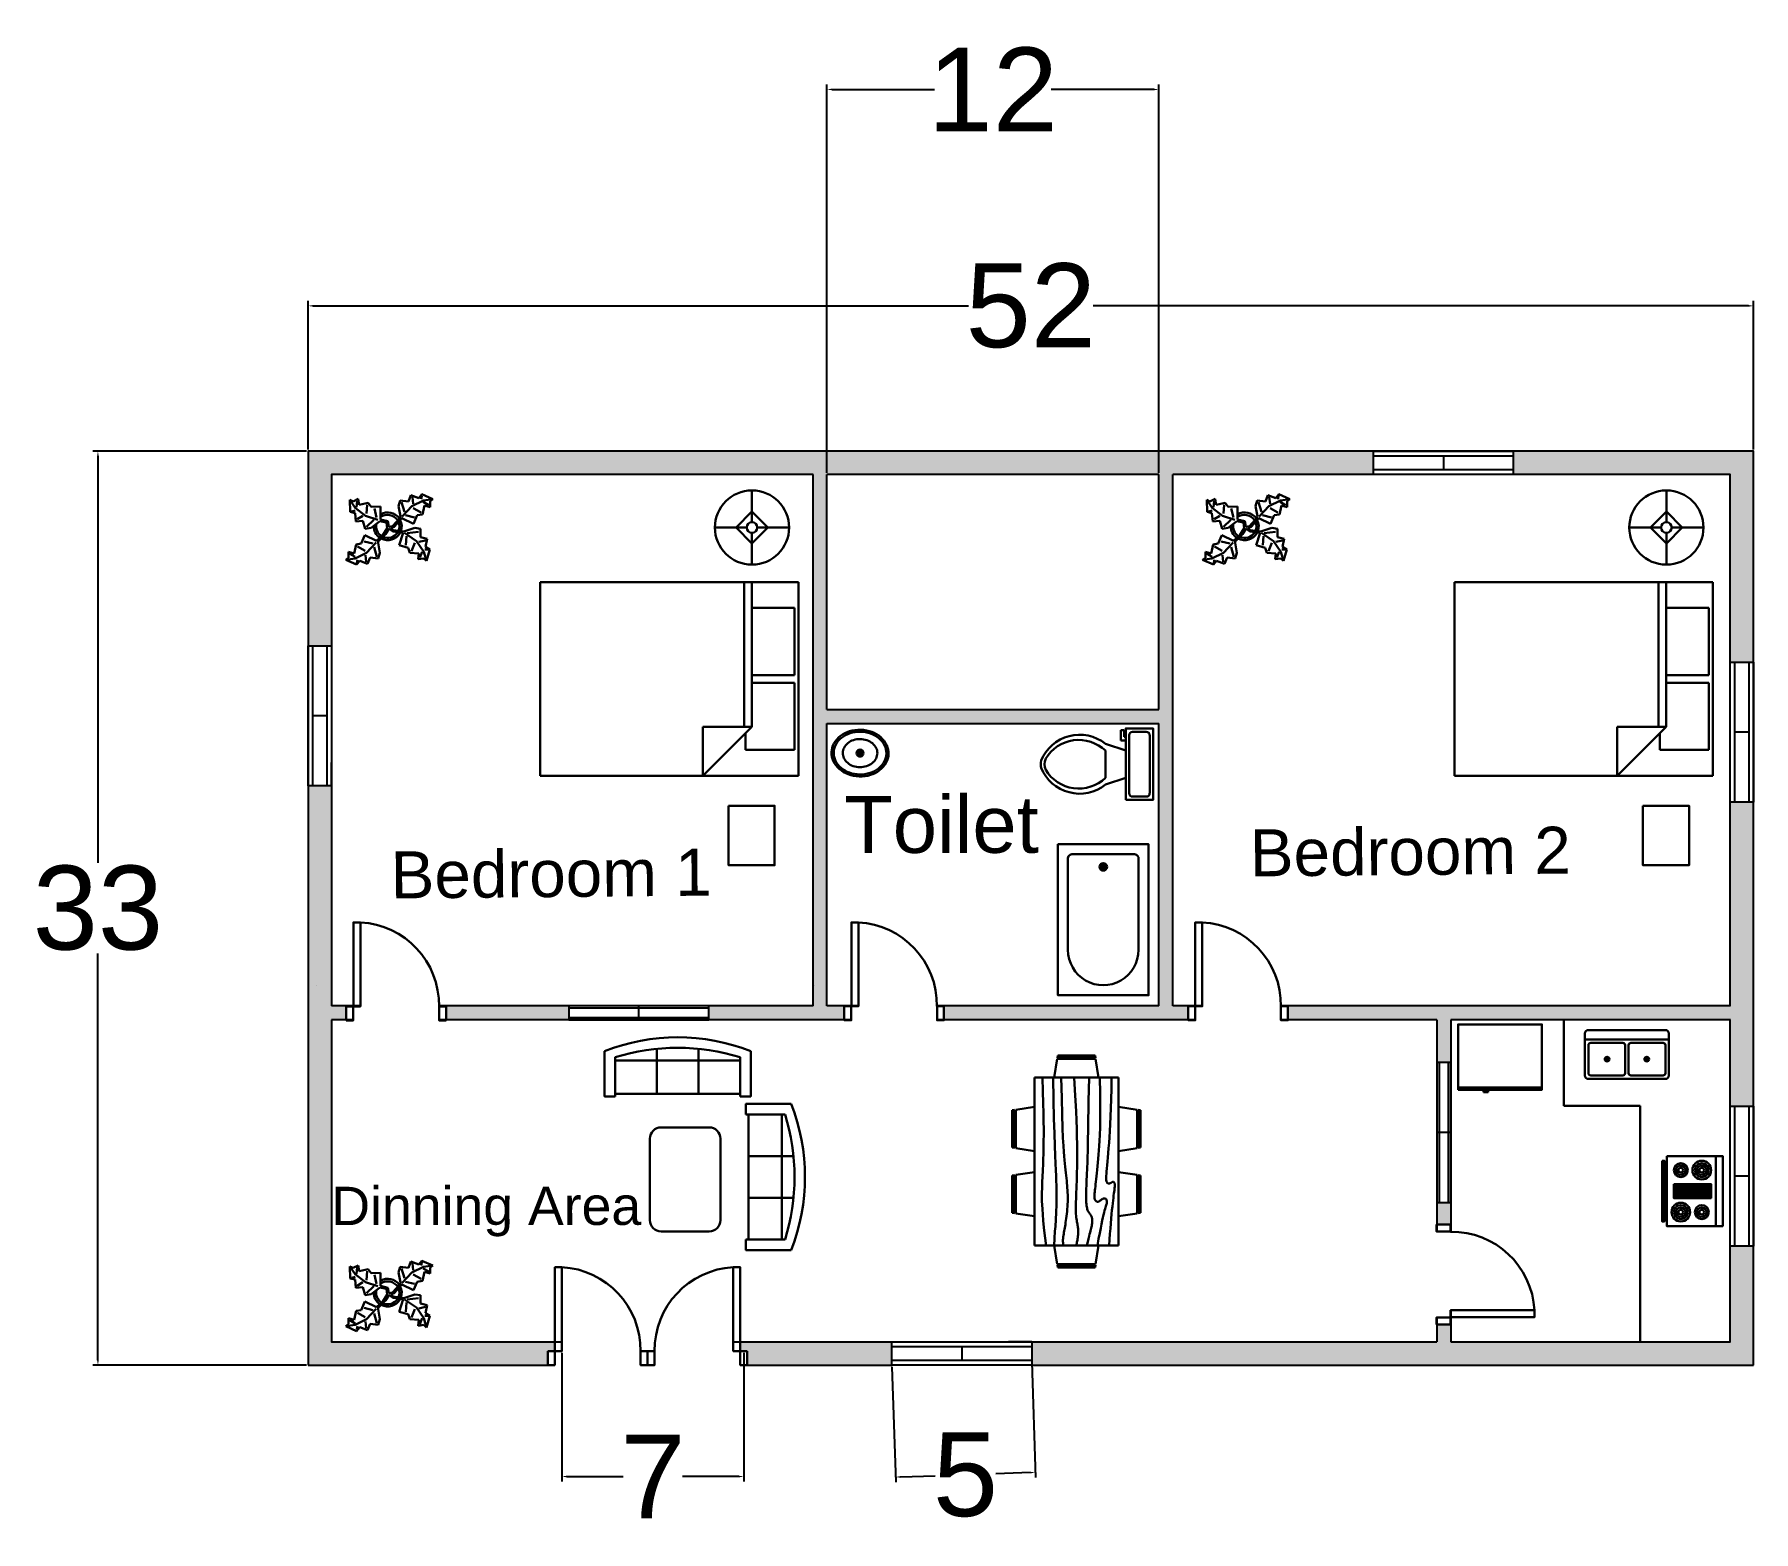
# Model space of a CAD drawing. Header units: feet. Extents: x -38.1 to 23.3, y 6.2 to 59.7.
import ezdxf

# ---------------------------------------------------------------- set-up
doc = ezdxf.new("R2010")
doc.units = ezdxf.units.FT
doc.header["$MEASUREMENT"] = 0
doc.layers.add('doorss', color=4, linetype='Continuous', lineweight=30)
doc.layers.add('fiiling', color=3, linetype='Continuous', lineweight=30)
doc.layers.add('windows', color=1, linetype='Continuous')
doc.styles.get("Standard").update_dxf_attribs({"font": 'arial.ttf'})
doc.dimstyles.get("Standard").update_dxf_attribs({"dimtxt": 3, "dimasz": 0.18, "dimexe": 0.18, "dimexo": 0.0625, "dimgap": 0.09, "dimtad": 0, "dimtih": 1, "dimtoh": 1, "dimdec": 0, "dimzin": 0, "dimdsep": 46, "dimtxsty": 'Standard', "dimcen": 0.09, "dimadec": 0, "dimazin": 0, "dimtfac": 1, "dimtdec": 0, "dimtix": 1, "dimtofl": 0, "dimtmove": 0, "dimatfit": 3, "dimfxl": 1, "dimtolj": 1, "dimtzin": 0, "dimarcsym": 0})

# ---------------------------------------------------------------- blocks, each defined once
blk = doc.blocks.new('abc')
at = {"layer": 'windows'}
for p, q in [((0, 0.833), (5, 0.833)), ((0, 0), (0, 0.833)), ((0, 0.667), (5, 0.667)), ((2.5, 0.667), (2.5, 0.166)), ((5, 0.833), (4.167, 0.833)), ((5, 0.833), (5, 0)), ((5, 0.833), (5, 0)), ((5, 0.166), (0, 0.166)), ((5, 0), (0, 0))]:
    blk.add_line(p, q, dxfattribs=at)
blk = doc.blocks.new('abd')
at = {"layer": 'windows'}
for p, q in [((5, 0.5), (0, 0.5)), ((0, 0.5), (0, 0)), ((5, 0.4167), (0, 0.4167)), ((0, 0.0833), (5, 0.0833)), ((0, 0), (5, 0)), ((2.5, 0), (2.5, 0.5)), ((5, 0), (5, 0.5))]:
    blk.add_line(p, q, dxfattribs=at)
blk = doc.blocks.new('Bed - Queen')
at = {"linetype": 'Continuous'}
for p, q in [((0, -80.00003), (0, 0)), ((0, 0), (59.99999, 0)), ((59.99999, 0), (59.99999, -80.00003)), ((7.99999, -1.2), (28.79998, -1.2)), ((7.99999, -14.4), (7.99999, -1.2)), ((28.79998, -1.2), (28.79998, -14.4)), ((31.19999, -1.2), (51.99999, -1.2)), ((31.19999, -14.4), (31.19999, -1.2)), ((51.99999, -1.2), (51.99999, -16.4)), ((0, -14.4), (44.8, -14.4)), ((59.99999, -29.6), (44.8, -14.4)), ((44.8, -14.4), (44.8, -29.6)), ((44.8, -16.8), (0, -16.8)), ((51.99999, -16.4), (46.79936, -16.4)), ((44.8, -29.6), (59.99999, -29.6)), ((59.99999, -80.00003), (0, -80.00003))]:
    blk.add_line(p, q, dxfattribs=at)
blk = doc.blocks.new('Plant - Rubber or Philodendron')
at = {"linetype": 'Continuous'}
for p, q in [((-16.2005, 11.4774), (-13.9899, 8.1064)), ((-16.2005, 11.4774), (-14.8639, 10.7964)), ((-16.0159, 6.3329), (-16.2005, 11.4774)), ((-14.8639, 10.7964), (-12.6195, 11.8975)), ((-13.9899, 8.1064), (-9.5434, 4.7185)), ((-13.3174, 8.325), (-13.0735, 11.0065)), ((-12.6195, 11.8975), (-12.1909, 9.4345)), ((-12.1909, 9.4345), (-8.3829, 10.3)), ((-8.8369, 9.409), (-9.0894, 5.6095)), ((-8.3829, 10.3), (-7.0549, 8.501)), ((-7.0549, 8.501), (-3.0284, 8.6941)), ((-4.8529, 4.012), (-5.7184, 7.82)), ((-3.0284, 8.6941), (-3.0709, 3.1041)), ((4.6914, 8.8812), (5.3859, 11.2828)), ((4.6914, 8.8812), (5.5014, 4.4831)), ((5.3859, 11.2828), (8.8871, 10.7908)), ((5.9878, 10.4842), (7.1971, 6.3869)), ((10.3916, 8.7942), (6.2847, 4.4028)), ((8.8871, 10.7908), (9.9809, 13.4933)), ((9.9809, 13.4933), (13.3837, 12.301)), ((15.3859, 11.3055), (10.3916, 8.7942)), ((10.5828, 12.6946), (10.8893, 9.7953)), ((14.2977, 6.1031), (10.9934, 7.9956)), ((13.3837, 12.301), (14.68, 13.9039)), ((14.5816, 13.2037), (14.3848, 11.8033)), ((14.68, 13.9039), (19.3848, 11.8146)), ((15.7909, 9.1065), (14.8995, 5.3044)), ((15.2875, 10.6053), (17.5907, 9.2105)), ((19.3848, 11.8146), (15.3859, 11.3055)), ((18.1925, 8.4119), (15.7909, 9.1065)), ((19.3848, 11.8146), (18.1868, 10.9119)), ((18.1868, 10.9119), (18.1925, 8.4119)), ((-14.0069, 5.8704), (-16.0159, 6.3329)), ((-15.3434, 6.5514), (-13.9984, 6.9884)), ((-13.5868, 2.2894), (-14.0069, 5.8704)), ((-10.6784, 2.491), (-13.5868, 2.2894)), ((-13.1329, 3.1804), (-10.6614, 4.727)), ((-9.5858, -0.8715), (-10.6784, 2.491)), ((-9.5434, 4.7185), (-4.1917, 2.9888)), ((-9.1318, 0.0195), (-5.9793, 2.9025)), ((-7.1228, -0.443), (-3.5248, 2.2131)), ((-3.5248, 2.2131), (-3.3011, 2.4355)), ((-3.3011, 2.4355), (-0.5306, 1.7947)), ((-3.0709, 3.1041), (0.0797, 2.3163)), ((-0.5306, 1.7947), (-0.2255, -0.5527)), ((-0.5306, 1.7947), (-0.5306, 1.7947)), ((0.0797, 2.3163), (0.4866, -0.031)), ((0.4866, -0.031), (2.1141, 0.2298)), ((2.1141, 0.2298), (5.4346, 3.9146)), ((6.1032, 3.6844), (2.8262, -0.031)), ((5.4346, 3.9146), (5.5014, 4.4831)), ((11.1089, 1.1958), (6.1032, 3.6844)), ((7.7005, 4.8881), (11.5025, 3.9967)), ((12.7005, 4.8994), (11.1089, 1.1958)), ((14.8995, 5.3044), (12.7005, 4.8994)), ((-13.5228, -7.6679), (-11.3237, -7.2629)), ((-11.3237, -7.2629), (-9.7321, -3.5593)), ((-6.3237, -7.2516), (-10.1257, -6.3602)), ((-9.7321, -3.5593), (-4.7264, -6.0479)), ((-7.1228, -0.443), (-9.5858, -0.8715)), ((-9.0148, -11.1577), (-4.9047, -6.8122)), ((-2.019, -3.6148), (-4.7264, -6.0479)), ((-4.1246, -6.8466), (-4.0579, -6.2781)), ((-3.3146, -11.2447), (-4.1246, -6.8466)), ((-4.0579, -6.2781), (-0.9375, -3.1608)), ((-2.019, -3.6148), (-0.2255, -0.5527)), ((-0.9375, -3.1608), (0.5883, -0.8135)), ((0.5883, -0.8135), (2.2447, -2.0916)), ((2.8262, -0.031), (1.3003, -0.5527)), ((1.3003, -0.5527), (2.4193, -1.4655)), ((2.2447, -2.0916), (6.7108, -2.6626)), ((2.4193, -1.4655), (6.895, -2.1175)), ((4.943, -7.9659), (6.7108, -2.6626)), ((11.6605, -0.5413), (6.895, -2.1175)), ((12.3677, -6.1981), (7.219, -2.6772)), ((8.125, -4.0768), (7.7715, -7.9659)), ((8.3544, -2.7453), (13.1973, -2.1704)), ((10.2463, -10.4408), (11.6605, -6.9053)), ((11.6605, -0.5413), (14.1354, -0.8948)), ((15.5496, -10.7943), (12.3677, -6.1981)), ((16.2567, -5.8446), (13.4283, -6.5517)), ((14.1354, -0.8948), (14.1354, -4.4304)), ((14.1354, -4.4304), (16.9638, -5.1375)), ((16.9638, -5.1375), (16.2567, -8.673)), ((-18.008, -14.1781), (-16.8101, -13.2754)), ((-18.008, -14.1781), (-14.0091, -13.669)), ((-13.3032, -16.2674), (-18.008, -14.1781)), ((-16.8157, -10.7754), (-14.4141, -11.4699)), ((-16.8101, -13.2754), (-16.8157, -10.7754)), ((-13.9107, -12.9688), (-16.2139, -11.574)), ((-14.4141, -11.4699), (-13.5228, -7.6679)), ((-14.0091, -13.669), (-9.0148, -11.1577)), ((-12.0069, -14.6645), (-13.3032, -16.2674)), ((-13.2048, -15.5672), (-13.008, -14.1668)), ((-12.921, -8.4665), (-9.6166, -10.359)), ((-8.6042, -15.8568), (-12.0069, -14.6645)), ((-9.206, -15.0581), (-9.5126, -12.1588)), ((-7.5103, -13.1543), (-8.6042, -15.8568)), ((-4.0092, -13.6463), (-7.5103, -13.1543)), ((-4.611, -12.8477), (-5.8203, -8.7504)), ((-3.3146, -11.2447), (-4.0092, -13.6463)), ((8.8321, -9.0266), (4.943, -7.9659)), ((9.5392, -11.1479), (8.8321, -9.0266)), ((13.4283, -11.5015), (9.5392, -11.1479)), ((13.0748, -13.9763), (13.4283, -11.5015)), ((15.5496, -13.6228), (13.0748, -13.9763)), ((14.8425, -10.7943), (13.7819, -13.2692)), ((16.6103, -14.6834), (15.5496, -10.7943)), ((16.6103, -14.6834), (15.5496, -13.6228)), ((17.3174, -9.7337), (15.9032, -9.7337)), ((16.2567, -8.673), (18.0245, -9.7337)), ((18.0245, -9.7337), (16.6103, -14.6834))]:
    blk.add_line(p, q, dxfattribs=at)
for centre, radius, start, end in [((0.0308, 0.1664), 6, 178.6147, 235.1169), ((0.0308, 0.1664), 5, 168.1647, 238.6725), ((0, 0), 6.1275, 34.37569, 120.1028), ((-0.0601, -0.2075), 5.2461, 33.82192, 124.9414), ((-0.2664, 0.1682), 5.2775, 338.4094, 20.03007), ((-0.098, 0.1364), 6.1288, 341.2017, 26.09184), ((-0.0234, 0.3825), 6.1492, 242.5812, 331.2714), ((-0.1102, 0.4886), 5.2883, 247.3711, 327.472)]:
    blk.add_arc(centre, radius, start, end, dxfattribs=at)
blk = doc.blocks.new('Lamp - Table')
at = {"linetype": 'Continuous'}
for p, q in [((0, 7), (0, 1)), ((-1, 0), (-7, 0)), ((0, 3), (-3, 0)), ((-3, 0), (0, -3)), ((3, 0), (0, 3)), ((0, -3), (3, 0)), ((1, 0), (7, 0)), ((0, -1), (0, -7))]:
    blk.add_line(p, q, dxfattribs=at)
for radius in [7, 1]:
    blk.add_circle((0, 0), radius, dxfattribs=at)
blk = doc.blocks.new('Toilet - top')
for p, q in [((9.5, -6), (9.5, -2)), ((-10, -8.5), (-8, -8.5)), ((-10, -9.5), (-10, -8.5)), ((-7, -9.5), (-10, -9.5)), ((-8, -8.5), (-8, -8)), ((-7, -8), (-7, -9.5)), ((-4, -8), (-6, -14)), ((4, -8), (6, -14)), ((4, -14), (-4, -14))]:
    blk.add_line(p, q)
blk.add_lwpolyline([(10.5, -8), (10.5, 0), (-10.5, 0), (-10.5, -8)], close=True)
for points in [[(-9.5, -2), (-9.5, -6)], [(8.5, -1), (-8.5, -1)], [(-8.5, -7), (8.5, -7)]]:
    blk.add_lwpolyline(points)
for centre, radius, start, end in [((-8.62, -1.88), 0.884, 81.8699, 188.1301), ((8.62, -1.88), 0.884, 351.8699, 98.1301), ((-8.62, -6.12), 0.884, 171.8699, 278.1301), ((8.62, -6.12), 0.884, 261.8699, 8.1301), ((3.52, -21.58), 12.17, 141.4691, 247.9714), ((4.2, -21.82), 11.33, 136.3677, 238.9468), ((-3.52, -21.58), 12.17, 292.0284, 38.5307), ((-4.2, -21.82), 11.33, 301.053, 43.6321), ((0, -27.88), 4, 245.7318, 294.2682), ((0, -29), 4, 254.8605, 285.1395)]:
    blk.add_arc(centre, radius, start, end)
blk = doc.blocks.new('Bath Tub - 26 x 60 in.')
for p, q in [((8, -18), (10, -18)), ((9, -17), (9, -19))]:
    blk.add_line(p, q)
blk.add_lwpolyline([(0, -36), (0, 0), (60, 0), (60, -36)], close=True)
for points in [[(4, -30), (4, -6)], [(6, -4), (42, -4)], [(42, -32), (6, -32)]]:
    blk.add_lwpolyline(points)
for radius in [1.5, 1]:
    blk.add_circle((9, -18), radius)
for centre, radius, start, end in [((5.75, -5.75), 1.77, 81.8699, 188.1301), ((42, -18), 14, 270, 90), ((5.75, -30.25), 1.77, 171.8699, 278.1301)]:
    blk.add_arc(centre, radius, start, end)
blk = doc.blocks.new('Sink - Oval top')
for p, q in [((-1, 0), (1, 0)), ((0, 1), (0, -1))]:
    blk.add_line(p, q)
at = {"linetype": 'Continuous'}
for points in [[(-12.23, 0.39, 0.117634), (-11.46, -3.36, 0.104469), (-8.88, -6.8, 0.090016), (-5.08, -9.07, 0.08192), (-0.32, -10.02, 0.08192), (4.49, -9.38, 0.090016), (8.42, -7.36, 0.104469), (11.22, -4.09, 0.117634), (12.23, -0.39, 0.117634), (11.46, 3.36, 0.104469), (8.88, 6.8, 0.090016), (5.08, 9.07, 0.08192), (0.32, 10.02, 0.08192), (-4.49, 9.38, 0.090016), (-8.42, 7.36, 0.104469), (-11.22, 4.09, 0.117634)], [(-11.29, 0.16, 0.118622), (-10.52, -3.25, 0.104678), (-8.07, -6.36, 0.089562), (-4.54, -8.37, 0.081185), (-0.13, -9.15, 0.081185), (4.3, -8.49, 0.089562), (7.89, -6.58, 0.104678), (10.42, -3.55, 0.118622), (11.29, -0.16, 0.118622), (10.52, 3.25, 0.104678), (8.07, 6.36, 0.089562), (4.54, 8.37, 0.081185), (0.13, 9.15, 0.081185), (-4.3, 8.49, 0.089562), (-7.89, 6.58, 0.104678), (-10.42, 3.55, 0.118622)], [(-7.42, 0.08, 0.118283), (-6.91, -2.17, 0.104607), (-5.29, -4.21, 0.089718), (-2.97, -5.53, 0.081436), (-0.07, -6.04, 0.081436), (2.84, -5.59, 0.089718), (5.2, -4.33, 0.104607), (6.86, -2.32, 0.118283), (7.42, -0.08, 0.118283), (6.91, 2.17, 0.104607), (5.29, 4.21, 0.089718), (2.97, 5.53, 0.081436), (0.07, 6.04, 0.081436), (-2.84, 5.59, 0.089718), (-5.2, 4.33, 0.104607), (-6.86, 2.32, 0.118283)]]:
    blk.add_lwpolyline(points, format="xyb", close=True, dxfattribs=at)
for radius in [1.5, 1]:
    blk.add_circle((0, 0), radius)
blk = doc.blocks.new('Refrigerator-2 door - 36 in top')
for p, q in [((0, -26.999999), (36, -26.999999)), ((11, -27.999999), (11, -28.999999)), ((11, -28.999999), (13, -28.999999)), ((12, -26.999999), (12, -28.999999)), ((13, -28.999999), (13, -27.999999))]:
    blk.add_line(p, q)
blk.add_lwpolyline([(0, -27.999999), (0, 0), (36, 0), (36, -27.999999)], close=True)
blk = doc.blocks.new('Dining Set - 36 x 72 in.')
at = {"linetype": 'Continuous'}
for p, q in [((-22.2343, 26.00059), (-23.4847, 17.99762)), ((-22.2304, 26), (-5.7608, 26)), ((-22, 27.5), (-22.1562, 26.50042)), ((-5.8416, 26.5), (-22.1534, 26.5)), ((-22, 27.5), (-6, 27.5)), ((-5.8437, 26.49966), (-6, 27.5)), ((-4.5152, 17.99762), (-5.7655, 25.99926)), ((5.7657, 26.00059), (4.5153, 17.99762)), ((5.7696, 26), (22.2392, 26)), ((6, 27.5), (5.8438, 26.50042)), ((22.1584, 26.5), (5.8466, 26.5)), ((6, 27.5), (22, 27.5)), ((22.1563, 26.49966), (22, 27.5)), ((23.4848, 17.99762), (22.2345, 25.99926)), ((36, 18), (-36, 18)), ((-36, 18), (-36, -18)), ((36, -18), (36, 18)), ((-45.5, 8), (-44.5004, 8.15617)), ((-45.5, 8), (-45.5, -8)), ((-44.5, -8.15843), (-44.5, 8.15338)), ((-44.0006, 8.23428), (-35.9976, 9.48474)), ((-44, 8.23041), (-44, -8.23915)), ((44.0006, 8.23428), (35.9976, 9.48474)), ((44, 8.23041), (44, -8.23915)), ((44.5, -8.15843), (44.5, 8.15338)), ((45.5, 8), (44.5005, 8.15617)), ((45.5, 8), (45.5, -8)), ((-44.4997, -8.15631), (-45.5, -8)), ((-35.9976, -9.48476), (-43.9993, -8.2345)), ((35.9976, -9.48476), (43.9993, -8.2345)), ((44.4997, -8.15631), (45.5, -8)), ((-36, -18), (36, -18)), ((-22.2343, -26.0006), (-23.4847, -17.99762)), ((-4.5152, -17.99762), (-5.7655, -25.99928)), ((5.7657, -26.0006), (4.5153, -17.99762)), ((23.4848, -17.99762), (22.2345, -25.99928)), ((-22.2304, -26), (-5.7608, -26)), ((-22, -27.5), (-22.1562, -26.50044)), ((-5.8416, -26.5), (-22.1534, -26.5)), ((-22, -27.5), (-6, -27.5)), ((-5.8437, -26.49967), (-6, -27.5)), ((5.7696, -26), (22.2392, -26)), ((6, -27.5), (5.8438, -26.50044)), ((22.1584, -26.5), (5.8466, -26.5)), ((6, -27.5), (22, -27.5)), ((22.1563, -26.49967), (22, -27.5))]:
    blk.add_line(p, q, dxfattribs=at)
for points in [[(-36, 15), (-31.1772, 14.97754), (-26.8079, 14.91406), (-22.8538, 14.81543), (-19.276, 14.6875), (-16.0362, 14.53613), (-13.0957, 14.36718), (-10.4159, 14.18652), (-7.9583, 14), (-5.6904, 13.81315), (-3.6035, 13.63021), (-1.6954, 13.45508), (0.0365, 13.29166), (1.5945, 13.14388), (2.9811, 13.01562), (4.1988, 12.9108), (5.25, 12.83333), (6.1393, 12.78613), (6.8802, 12.76823), (7.4883, 12.77767), (7.9792, 12.8125), (8.3685, 12.87077), (8.6719, 12.95052), (8.9049, 13.0498), (9.0833, 13.16666), (9.2205, 13.29899), (9.3216, 13.44401), (9.3895, 13.59879), (9.4271, 13.76041), (9.4373, 13.92594), (9.4232, 14.09245), (9.3875, 14.257), (9.3333, 14.41666), (9.2638, 14.56917), (9.1836, 14.71484), (9.0975, 14.85465), (9.0104, 14.98958), (8.9272, 15.1206), (8.8529, 15.2487), (8.7922, 15.37483), (8.75, 15.5), (8.7305, 15.62467), (8.7344, 15.74739), (8.7617, 15.86621), (8.8125, 15.97916), (8.8867, 16.08431), (8.9844, 16.17968), (9.1055, 16.26334), (9.25, 16.33333), (9.4189, 16.38802), (9.6172, 16.42708), (9.8506, 16.45052), (10.125, 16.45833), (10.4463, 16.45052), (10.8203, 16.42708), (11.2529, 16.38802), (11.75, 16.33333), (12.3184, 16.26318), (12.9694, 16.17838), (13.7151, 16.07991), (14.5677, 15.96875), (15.5395, 15.84586), (16.6426, 15.71224), (17.8893, 15.56884), (19.2917, 15.41666), (20.859, 15.25667), (22.5879, 15.08984), (24.4721, 14.91715), (26.5052, 14.73958), (28.6809, 14.5581), (30.9929, 14.3737), (33.4347, 14.18733), (36, 14)], [(-36, 10), (-28.9766, 10.14274), (-23.1725, 10.20442), (-18.4241, 10.19775), (-14.5677, 10.13541), (-11.4399, 10.03011), (-8.877, 9.89453), (-6.7154, 9.74137), (-4.7917, 9.58333), (-2.9698, 9.43082), (-1.2246, 9.28515), (0.4415, 9.14534), (2.026, 9.01041), (3.5266, 8.87939), (4.9408, 8.7513), (6.266, 8.62516), (7.5, 8.5), (8.6411, 8.37549), (9.6914, 8.2539), (10.6538, 8.13818), (11.5312, 8.03125), (12.3267, 7.93603), (13.043, 7.85547), (13.6831, 7.79248), (14.25, 7.75), (14.7471, 7.7303), (15.1797, 7.73307), (15.5537, 7.75732), (15.875, 7.80208), (16.1494, 7.86637), (16.3828, 7.94922), (16.5811, 8.04964), (16.75, 8.16666), (16.8944, 8.29915), (17.0143, 8.44531), (17.1089, 8.60319), (17.1771, 8.77083), (17.218, 8.94629), (17.2305, 9.1276), (17.2137, 9.31282), (17.1667, 9.5), (17.0895, 9.6875), (16.987, 9.875), (16.8649, 10.0625), (16.7292, 10.25), (16.5856, 10.4375), (16.4401, 10.625), (16.2985, 10.8125), (16.1667, 11), (16.05, 11.18733), (15.9518, 11.3737), (15.8752, 11.5581), (15.8229, 11.73958), (15.798, 11.91715), (15.8034, 12.08984), (15.842, 12.25667), (15.9167, 12.41666), (16.0295, 12.56836), (16.1784, 12.70833), (16.3605, 12.83268), (16.5729, 12.9375), (16.8127, 13.01888), (17.0768, 13.07291), (17.3625, 13.0957), (17.6667, 13.08333), (17.9894, 13.03312), (18.3418, 12.94726), (18.7382, 12.82918), (19.1927, 12.68229), (19.7195, 12.51001), (20.3327, 12.31575), (21.0465, 12.10294), (21.875, 11.875), (22.8357, 11.63354), (23.959, 11.37304), (25.2786, 11.08618), (26.8282, 10.76562), (28.6414, 10.40405), (30.752, 9.99414), (33.1936, 9.52856), (36, 9)], [(-36, 5.5), (-30.7157, 5.3348), (-26.069, 5.20963), (-21.9946, 5.11767), (-18.4271, 5.05208), (-15.3009, 5.00602), (-12.5508, 4.97265), (-10.1112, 4.94515), (-7.9167, 4.91666), (-5.909, 4.88167), (-4.0586, 4.83984), (-2.3429, 4.79215), (-0.7396, 4.73958), (0.7739, 4.6831), (2.22, 4.6237), (3.6213, 4.56233), (5, 4.5), (6.373, 4.43782), (7.7344, 4.3776), (9.0723, 4.32129), (10.375, 4.27083), (11.6309, 4.22819), (12.8281, 4.19531), (13.9551, 4.17415), (15, 4.16666), (15.954, 4.17448), (16.819, 4.19791), (17.6001, 4.23698), (18.3021, 4.29166), (18.9299, 4.36198), (19.4883, 4.44791), (19.9823, 4.54948), (20.4167, 4.66666), (20.7969, 4.79899), (21.1302, 4.94401), (21.4245, 5.09879), (21.6875, 5.26041), (21.9271, 5.42594), (22.1511, 5.59245), (22.3672, 5.757), (22.5834, 5.91666), (22.8065, 6.06868), (23.0404, 6.21093), (23.2879, 6.34147), (23.5521, 6.45833), (23.8358, 6.55957), (24.142, 6.64323), (24.4735, 6.70735), (24.8334, 6.75), (25.2235, 6.76969), (25.642, 6.76692), (26.0858, 6.74267), (26.5521, 6.69791), (27.0379, 6.63362), (27.5404, 6.55078), (28.0565, 6.45036), (28.5834, 6.33333), (29.1242, 6.19987), (29.7071, 6.04687), (30.3661, 5.87044), (31.1354, 5.66666), (32.0493, 5.43164), (33.142, 5.16146), (34.4475, 4.85221), (36, 4.5)], [(-36, -1), (-30.7915, -0.6591), (-26.0195, -0.38216), (-21.6519, -0.16284), (-17.6563, 0.00521), (-14.0005, 0.12833), (-10.6523, 0.21289), (-7.5796, 0.26522), (-4.75, 0.29166), (-2.134, 0.29793), (0.2878, 0.28711), (2.5317, 0.26163), (4.6146, 0.22396), (6.5529, 0.17651), (8.3633, 0.12174), (10.0623, 0.06209), (11.6667, 0), (13.1899, -0.06201), (14.6341, -0.1211), (15.9982, -0.17432), (17.2813, -0.21875), (18.4823, -0.25147), (19.6003, -0.26953), (20.6343, -0.27002), (21.5834, -0.25), (22.4481, -0.20768), (23.2357, -0.14584), (23.9549, -0.06836), (24.6146, 0.02083), (25.2235, 0.11784), (25.7904, 0.21875), (26.3241, 0.31966), (26.8334, 0.41666), (27.3265, 0.50618), (27.8099, 0.58593), (28.2894, 0.65397), (28.7709, 0.70833), (29.2601, 0.74707), (29.763, 0.76823), (30.2855, 0.76985), (30.8334, 0.75), (31.4088, 0.70784), (31.9994, 0.64713), (32.589, 0.57275), (33.1615, 0.48958), (33.7008, 0.4025), (34.1908, 0.3164), (34.6153, 0.23616), (34.9584, 0.16666), (35.2099, 0.11165), (35.3848, 0.07031), (35.504, 0.04069), (35.5886, 0.02083), (35.6594, 0.00879), (35.7377, 0.0026), (35.8442, 0.00032), (36, 0)], [(-36, -6.5), (-27.1843, -6.31267), (-20.084, -6.1263), (-14.469, -5.9419), (-10.1094, -5.76042), (-6.7752, -5.58285), (-4.2363, -5.41016), (-2.2629, -5.24333), (-0.625, -5.08334), (0.8708, -4.93099), (2.2715, -4.78646), (3.5872, -4.64974), (4.8281, -4.52084), (6.0046, -4.39974), (7.127, -4.28646), (8.2053, -4.18099), (9.25, -4.08334), (10.2705, -3.99382), (11.2734, -3.91407), (12.2647, -3.84603), (13.25, -3.79167), (14.2354, -3.75293), (15.2266, -3.73177), (16.2295, -3.73015), (17.25, -3.75), (18.2912, -3.79248), (19.3451, -3.85547), (20.4009, -3.93604), (21.4479, -4.03125), (22.4754, -4.13819), (23.4727, -4.25391), (24.4289, -4.37549), (25.3334, -4.5), (26.1785, -4.62492), (26.9694, -4.74935), (27.7145, -4.87281), (28.4219, -4.99479), (29.1, -5.11483), (29.7572, -5.23242), (30.4016, -5.34709), (31.0417, -5.45834), (31.6837, -5.56437), (32.3262, -5.65821), (32.9658, -5.73153), (33.599, -5.77604), (34.2224, -5.78345), (34.8327, -5.74545), (35.4264, -5.65373), (36, -5.5)], [(-36, -10), (-26.4022, -9.81299), (-18.4675, -9.62891), (-11.9839, -9.45069), (-6.7396, -9.28125), (-2.5226, -9.12354), (0.8789, -8.98047), (3.6769, -8.85498), (6.0833, -8.75), (8.2767, -8.66765), (10.3021, -8.60677), (12.1712, -8.56543), (13.8958, -8.54167), (15.4876, -8.53353), (16.9583, -8.53907), (18.3197, -8.55632), (19.5834, -8.58334), (20.7616, -8.61841), (21.8685, -8.66081), (22.9188, -8.71004), (23.9271, -8.76563), (24.9081, -8.82707), (25.8763, -8.89388), (26.8465, -8.96558), (27.8334, -9.04167), (28.8474, -9.12118), (29.8828, -9.20117), (30.93, -9.27824), (31.9792, -9.34896), (33.0205, -9.40991), (34.0443, -9.45768), (35.0407, -9.48885), (36, -9.5)], [(-36, -14.5), (-30.0881, -14.33513), (-25.0332, -14.21224), (-20.7312, -14.12647), (-17.0781, -14.07292), (-13.97, -14.04671), (-11.3027, -14.04297), (-8.9724, -14.05681), (-6.875, -14.08334), (-4.9224, -14.11833), (-3.0905, -14.16016), (-1.3709, -14.20785), (0.2448, -14.26042), (1.7647, -14.3169), (3.1973, -14.3763), (4.5507, -14.43767), (5.8333, -14.5), (7.0554, -14.5621), (8.235, -14.62175), (9.3922, -14.67652), (10.5469, -14.72396), (11.7192, -14.76164), (12.929, -14.78711), (14.1965, -14.79794), (15.5417, -14.79167), (16.9933, -14.76424), (18.6152, -14.70508), (20.4804, -14.60197), (22.6615, -14.44271), (25.2312, -14.21509), (28.2624, -13.9069), (31.8277, -13.50594), (36, -13)]]:
    blk.add_lwpolyline(points, dxfattribs=at)
blk = doc.blocks.new('Range-Oven - 30 in top')
for p, q in [((0, -3), (30, -3)), ((12, -6), (18, -6)), ((13, -20), (13, -6)), ((14, -6), (14, -20)), ((15, -20), (15, -6)), ((16, -6), (16, -20)), ((17, -20), (17, -6)), ((18, -20), (12, -20)), ((6, -24), (6, -25)), ((8, -25), (8, -24)), ((22, -25), (22, -24)), ((24, -24), (24, -25))]:
    blk.add_line(p, q)
for points in [[(0, -24), (0, 0), (30, 0), (30, -24)], [(12, -21), (12, -5), (18, -5), (18, -21)], [(2, -26), (2, -25), (28, -25), (28, -26)]]:
    blk.add_lwpolyline(points, close=True)
for centre, radius in [((6, -9), 4), ((6, -9), 3), ((6, -9), 2), ((24, -9), 3), ((24, -9), 2), ((6, -9), 1), ((24, -18), 4), ((24, -9), 1), ((6, -18), 3), ((6, -18), 2), ((6, -18), 1), ((24, -18), 3), ((24, -18), 2), ((24, -18), 1)]:
    blk.add_circle(centre, radius)
blk = doc.blocks.new('Sink-double - 36 in top')
for p, q in [((-18, -4), (18, -4)), ((-0.75, -18.5), (-0.75, -6.5)), ((0.75, -6.5), (0.75, -18.5))]:
    blk.add_line(p, q)
for points in [[(-16.5, 0), (16.5, 0)], [(-18, -19.5), (-18, -1.5)], [(-16.5, -18.5), (-16.5, -6.5)], [(-15.5, -5.5), (-1.75, -5.5)], [(1.75, -5.5), (15.5, -5.5)], [(16.5, -6.5), (16.5, -18.5)], [(18, -1.5), (18, -19.5)], [(16.5, -21), (-16.5, -21)], [(-1.75, -19.5), (-15.5, -19.5)], [(15.5, -19.5), (1.75, -19.5)]]:
    blk.add_lwpolyline(points)
for centre, radius in [((-8.5, -12.5), 1), ((-8.5, -12.5), 0.5), ((8.5, -12.5), 1), ((8.5, -12.5), 0.5)]:
    blk.add_circle(centre, radius)
for centre, radius, start, end in [((-16.5, -1.5), 1.5, 90, 180), ((16.5, -1.5), 1.5, 0, 90), ((-15.5, -6.5), 1, 90, 180), ((-1.75, -6.5), 1, 0, 90), ((1.75, -6.5), 1, 90, 180), ((15.5, -6.5), 1, 0, 90), ((-16.5, -19.5), 1.5, 180, 270), ((-15.5, -18.5), 1, 180, 270), ((-1.75, -18.5), 1, 270, 0), ((1.75, -18.5), 1, 180, 270), ((15.5, -18.5), 1, 270, 0), ((16.5, -19.5), 1.5, 270, 0)]:
    blk.add_arc(centre, radius, start, end)
blk = doc.blocks.new('Sofa - Roundback 7 ft.')
at = {"linetype": 'Continuous'}
for p, q in [((-12.00002, -32.4421), (-12.00003, -6.5971)), ((11.99997, -32.4421), (11.99998, -6.5971)), ((-36.000027, -34), (-36.000027, -11.4696)), ((-35.999844, -13.3819), (35.9998, -13.3819)), ((35.99998, -34), (35.99998, -11.4696)), ((-36.000027, -32.4421), (35.99998, -32.4421))]:
    blk.add_line(p, q, dxfattribs=at)
for points in [[(-36.000027, -34), (-42.000027, -34), (-42.000027, -8)], [(41.99998, -8), (41.99998, -34), (35.99998, -34)]]:
    blk.add_lwpolyline(points, dxfattribs=at)
for centre, radius, start, end in [((0, -114.25), 114.25, 68.43141, 111.5686), ((-0.00001, -127.1968), 121.1968, 72.72033, 107.2797)]:
    blk.add_arc(centre, radius, start, end, dxfattribs=at)
blk = doc.blocks.new('*D22')
at = {"color": 0, "lineweight": -2, "transparency": 16777216}
for p, q in [((-28.409, 44.848), (-36.038, 44.848)), ((-35.858, 44.668), (-35.858, 30.138)), ((-35.858, 12.362), (-35.858, 26.893)), ((-28.409, 12.182), (-36.038, 12.182))]:
    blk.add_line(p, q, dxfattribs=at)
at = {"color": 0, "transparency": 16777216}
for points in [[(-35.888, 44.668), (-35.828, 44.668), (-35.858, 44.848)], [(-35.888, 12.362), (-35.828, 12.362), (-35.858, 12.182)]]:
    blk.add_solid(points, dxfattribs=at)
at = {"layer": 'Defpoints', "color": 0, "transparency": 16777216}
for p in [(-28.347, 44.848), (-35.858, 12.182), (-28.347, 12.182)]:
    blk.add_point(p, dxfattribs=at)
at = {"color": 0, "transparency": 16777216, "insert": (-35.858, 28.515), "char_height": 3, "attachment_point": 5}
blk.add_mtext('\\A1;33', dxfattribs=at)
blk = doc.blocks.new('*D23')
at = {"color": 0, "lineweight": -2, "transparency": 16777216}
for p, q in [((-28.347, 44.911), (-28.347, 50.224)), ((-28.167, 50.044), (-4.737, 50.044)), ((23.139, 50.044), (-0.29, 50.044)), ((23.319, 44.911), (23.319, 50.224))]:
    blk.add_line(p, q, dxfattribs=at)
at = {"color": 0, "transparency": 16777216}
for points in [[(-28.167, 50.074), (-28.167, 50.014), (-28.347, 50.044)], [(23.139, 50.074), (23.139, 50.014), (23.319, 50.044)]]:
    blk.add_solid(points, dxfattribs=at)
at = {"layer": 'Defpoints', "color": 0, "transparency": 16777216}
for p in [(-28.347, 50.044), (-28.347, 44.848), (23.319, 44.848)]:
    blk.add_point(p, dxfattribs=at)
at = {"color": 0, "transparency": 16777216, "insert": (-2.514, 50.044), "char_height": 3, "attachment_point": 5}
blk.add_mtext('\\A1;52', dxfattribs=at)
blk = doc.blocks.new('*D24')
at = {"color": 0, "lineweight": -2, "transparency": 16777216}
for p, q in [((-19.274, 12.62), (-19.274, 8.022)), ((-12.773, 12.62), (-12.773, 8.022)), ((-19.094, 8.202), (-17.084, 8.202)), ((-12.953, 8.202), (-14.962, 8.202))]:
    blk.add_line(p, q, dxfattribs=at)
at = {"color": 0, "transparency": 16777216}
for points in [[(-19.094, 8.232), (-19.094, 8.172), (-19.274, 8.202)], [(-12.953, 8.232), (-12.953, 8.172), (-12.773, 8.202)]]:
    blk.add_solid(points, dxfattribs=at)
at = {"layer": 'Defpoints', "color": 0, "transparency": 16777216}
for p in [(-19.274, 12.683), (-12.773, 12.683), (-12.773, 8.202)]:
    blk.add_point(p, dxfattribs=at)
at = {"color": 0, "transparency": 16777216, "insert": (-16.023, 8.202), "char_height": 3, "attachment_point": 5}
blk.add_mtext('\\A1;7', dxfattribs=at)
blk = doc.blocks.new('*D25')
at = {"color": 0, "lineweight": -2, "transparency": 16777216}
for p, q in [((-7.482, 12.12), (-7.345, 8.002)), ((-2.482, 12.286), (-2.345, 8.168)), ((-7.171, 8.188), (-5.936, 8.229)), ((-2.531, 8.342), (-3.767, 8.301))]:
    blk.add_line(p, q, dxfattribs=at)
at = {"color": 0, "transparency": 16777216}
for points in [[(-7.172, 8.218), (-7.17, 8.158), (-7.351, 8.182)], [(-2.532, 8.372), (-2.53, 8.312), (-2.351, 8.348)]]:
    blk.add_solid(points, dxfattribs=at)
at = {"layer": 'Defpoints', "color": 0, "transparency": 16777216}
for p in [(-2.484, 12.348), (-7.484, 12.182), (-2.351, 8.348)]:
    blk.add_point(p, dxfattribs=at)
at = {"color": 0, "transparency": 16777216, "insert": (-4.851, 8.265), "char_height": 3, "attachment_point": 5}
blk.add_mtext('\\A1;5', dxfattribs=at)
blk = doc.blocks.new('*D26')
at = {"color": 0, "lineweight": -2, "transparency": 16777216}
for p, q in [((-9.8, 44.078), (-9.8, 57.958)), ((-9.62, 57.778), (-5.954, 57.778)), ((1.876, 57.778), (-1.79, 57.778)), ((2.056, 44.078), (2.056, 57.958))]:
    blk.add_line(p, q, dxfattribs=at)
at = {"color": 0, "transparency": 16777216}
for points in [[(-9.62, 57.808), (-9.62, 57.748), (-9.8, 57.778)], [(1.876, 57.808), (1.876, 57.748), (2.056, 57.778)]]:
    blk.add_solid(points, dxfattribs=at)
at = {"layer": 'Defpoints', "color": 0, "transparency": 16777216}
for p in [(-9.8, 57.778), (-9.8, 44.015), (2.056, 44.015)]:
    blk.add_point(p, dxfattribs=at)
at = {"color": 0, "transparency": 16777216, "insert": (-3.872, 57.778), "char_height": 3, "attachment_point": 5}
blk.add_mtext('\\A1;12', dxfattribs=at)

msp = doc.modelspace()

# ---------------------------------------------------------------- hatches: boundary and pattern name
at = {"layer": 'fiiling'}
h = msp.add_hatch(color=3, dxfattribs=at)
h.dxf.hatch_style = 1
h.paths.add_polyline_path([(9.73, 44.848), (-28.347, 44.848), (-28.347, 37.888), (-27.514, 37.888), (-27.514, 44.015), (-10.3, 44.015), (-10.3, 25.027), (-14.022, 25.027), (-14.022, 24.527), (-9.184, 24.527), (-9.184, 25.027), (-9.8, 25.027), (-9.8, 35.116), (2.056, 35.116), (2.056, 25.027), (-5.618, 25.027), (-5.618, 24.527), (3.11, 24.527), (3.11, 25.027), (2.556, 25.027), (2.556, 44.015), (9.73, 44.015)])
h.paths.add_polyline_path([(2.056, 44.015), (2.056, 35.616), (-9.8, 35.616), (-9.8, 44.015)], flags=16)
h.paths.add_polyline_path([(23.319, 44.848), (14.73, 44.848), (14.73, 44.015), (22.486, 44.015), (22.486, 37.307), (23.319, 37.307)])
h.paths.add_polyline_path([(23.319, 32.307), (22.486, 32.307), (22.486, 25.027), (12.499, 25.027), (6.675, 25.027), (6.675, 24.527), (11.999, 24.527), (11.999, 22.995), (12.499, 22.995), (12.499, 24.527), (22.486, 24.527), (22.486, 21.434), (23.319, 21.434)])
h.paths.add_polyline_path([(-27.514, 24.527), (-26.98, 24.527), (-26.98, 25.027), (-27.514, 25.027), (-27.514, 32.888), (-28.347, 32.888), (-28.347, 12.182), (-19.779, 12.182), (-19.779, 12.683), (-19.524, 12.683), (-19.524, 13.015), (-27.514, 13.015)])
h.paths.add_polyline_path([(-7.484, 13.015), (-12.903, 13.015), (-12.903, 12.683), (-12.648, 12.683), (-12.648, 12.183), (-7.484, 12.182)])
h.paths.add_polyline_path([(23.319, 16.434), (22.486, 16.434), (22.486, 13.015), (12.499, 13.015), (12.499, 13.638), (11.999, 13.638), (11.999, 13.015), (-2.484, 13.015), (-2.484, 12.182), (23.319, 12.182)])
h = msp.add_hatch(color=3, dxfattribs=at)
h.dxf.hatch_style = 1
h.paths.add_polyline_path([(-19.022, 25.027), (-23.414, 25.027), (-23.414, 24.527), (-19.022, 24.527)])
msp.add_hatch(color=3, dxfattribs=at).paths.add_polyline_path([(12.499, 17.995), (11.999, 17.995), (11.999, 17.204), (12.499, 17.204)])

# ---------------------------------------------------------------- linework, layer by layer
for p, q in [((-10.3, 25.027), (-10.3, 44.015)), ((-9.8, 35.616), (-9.8, 44.015)), ((2.056, 35.616), (2.056, 44.015)), ((2.556, 25.027), (2.556, 44.015)), ((-9.8, 35.616), (2.056, 35.616)), ((-9.8, 25.027), (-9.8, 35.116)), ((-9.8, 35.116), (2.056, 35.116)), ((2.056, 25.027), (2.056, 35.116)), ((-26.475, 25.027), (-27.514, 25.027)), ((-10.3, 25.027), (-23.668, 25.027)), ((-8.679, 25.027), (-9.8, 25.027)), ((2.056, 25.027), (-5.872, 25.027)), ((3.615, 25.027), (2.556, 25.027)), ((12.499, 25.027), (6.422, 25.027)), ((22.499, 25.027), (12.499, 25.027)), ((-26.73, 24.527), (-27.514, 24.527)), ((-8.934, 24.527), (-23.664, 24.527)), ((3.36, 24.527), (-5.868, 24.527)), ((11.999, 24.527), (6.425, 24.527)), ((11.999, 24.527), (11.999, 16.954)), ((12.499, 24.527), (12.499, 16.95)), ((22.499, 24.527), (12.499, 24.527)), ((12.499, 14.143), (12.499, 13.015)), ((11.999, 13.888), (11.999, 13.015))]:
    msp.add_line(p, q)
for points in [[(23.319, 12.182), (23.319, 12.182), (23.319, 44.848), (-28.347, 44.848), (-28.347, 12.182)], [(-10.3, 44.015), (-27.514, 44.015), (-27.514, 25.027)], [(2.056, 44.015), (-9.8, 44.015)], [(22.486, 25.027), (22.486, 44.015), (2.556, 44.015)], [(-27.514, 24.527), (-27.514, 13.015), (-19.392, 13.015)], [(12.499, 13.015), (22.486, 13.015), (22.486, 24.527)], [(-19.392, 13.015), (-19.274, 13.015)], [(-13.153, 13.015), (11.999, 13.015)]]:
    msp.add_lwpolyline(points)
at = {"layer": 'Defpoints'}
for p, q in [((-28.347, 12.182), (-19.779, 12.182)), ((-12.648, 12.183), (-7.484, 12.182)), ((-2.484, 12.182), (23.319, 12.182))]:
    msp.add_line(p, q, dxfattribs=at)
at = {"layer": 'doorss'}
for p, q in [((16.531, 24.527), (16.531, 21.452)), ((16.531, 21.452), (19.26, 21.452)), ((19.26, 21.452), (19.26, 13.015))]:
    msp.add_line(p, q, dxfattribs=at)
at = {"layer": 'doorss', "color": 4}
for points in [[(-13.318, 32.179), (-11.672, 32.179), (-11.672, 30.051), (-13.318, 30.051)], [(19.365, 32.179), (21.011, 32.179), (21.011, 30.051), (19.365, 30.051)]]:
    msp.add_lwpolyline(points, close=True, dxfattribs=at)
at = {"layer": 'doorss'}
for points in [[(-26.725, 25.007), (-26.475, 25.007), (-26.475, 28.007), (-26.725, 28.007)], [(-8.929, 25.008), (-8.679, 25.008), (-8.679, 28.008), (-8.929, 28.008)], [(3.365, 25.008), (3.615, 25.008), (3.615, 28.008), (3.365, 28.008)], [(-28.055, 25.749), (-28.055, 25.749), (-28.055, 25.749), (-28.055, 25.749)], [(-10.259, 25.75), (-10.259, 25.75), (-10.259, 25.75), (-10.259, 25.75)], [(2.035, 25.75), (2.035, 25.75), (2.035, 25.75), (2.035, 25.75)], [(-26.98, 25.007), (-26.73, 25.007), (-26.73, 24.507), (-26.98, 24.507)], [(-23.664, 25.007), (-23.414, 25.007), (-23.414, 24.507), (-23.664, 24.507)], [(-9.184, 25.008), (-8.934, 25.008), (-8.934, 24.508), (-9.184, 24.508)], [(-5.868, 25.008), (-5.618, 25.008), (-5.618, 24.508), (-5.868, 24.508)], [(3.11, 25.008), (3.36, 25.008), (3.36, 24.508), (3.11, 24.508)], [(6.425, 25.008), (6.675, 25.008), (6.675, 24.508), (6.425, 24.508)], [(12.486, 16.954), (12.486, 17.204), (11.986, 17.204), (11.986, 16.954)], [(-19.524, 12.683), (-19.274, 12.683), (-19.274, 15.683), (-19.524, 15.683)], [(-12.903, 12.683), (-13.153, 12.683), (-13.153, 15.683), (-12.903, 15.683)], [(12.486, 13.893), (12.486, 14.143), (15.486, 14.143), (15.486, 13.893)], [(12.486, 13.638), (12.486, 13.888), (11.986, 13.888), (11.986, 13.638)], [(-19.779, 12.683), (-19.529, 12.683), (-19.529, 12.183), (-19.779, 12.183)], [(-16.463, 12.683), (-16.213, 12.683), (-16.213, 12.183), (-16.463, 12.183)], [(-15.963, 12.683), (-16.213, 12.683), (-16.213, 12.183), (-15.963, 12.183)], [(-12.648, 12.683), (-12.898, 12.683), (-12.898, 12.183), (-12.648, 12.183)]]:
    msp.add_lwpolyline(points, close=True, dxfattribs=at)
msp.add_lwpolyline([(-16.132, 20.28, -0.414214), (-15.732, 20.68), (-14.009, 20.68, -0.414214), (-13.609, 20.28), (-13.609, 17.364, -0.414214), (-14.009, 16.964), (-15.732, 16.964, -0.414214), (-16.132, 17.364)], format="xyb", close=True, dxfattribs=at)
for centre, start, end in [((-26.629, 25.049), 359.17921, 87.01195), ((-8.833, 25.051), 359.17921, 87.01195), ((3.461, 25.051), 359.17921, 87.01195), ((12.528, 13.989), 2.98805, 90.82079), ((-19.428, 12.725), 359.17921, 87.01195), ((-12.998, 12.725), 92.98805, 180.82079)]:
    msp.add_arc(centre, 2.962, start, end, dxfattribs=at)

# ---------------------------------------------------------------- block references
at = {"layer": 'doorss', "color": 4}
for name, p, xscale, yscale, zscale in [('Plant - Rubber or Philodendron', (-25.502, 42.15), 0.08333333333333333, 0.08333333333333333, 0.08333333333333333), ('Lamp - Table', (-12.481, 42.121), 0.1894757640606774, 0.1894757640606774, 0.1894757640606774), ('Plant - Rubber or Philodendron', (5.128, 42.15), 0.08333333333333333, 0.08333333333333333, 0.08333333333333333), ('Lamp - Table', (20.202, 42.121), 0.1894757640606774, 0.1894757640606774, 0.1894757640606774), ('Sink - Oval top', (-8.619, 34.058), 0.08333333333333333, 0.08333333333333333, 0.08333333333333333), ('Sofa - Roundback 7 ft.', (-15.137, 23.9), 0.06219390198586717, 0.06219390198586717, 0.06219390198586717), ('Refrigerator-2 door - 36 in top', (12.754, 24.36), 0.08333333333333333, 0.08333333333333333, 0.08333333333333333), ('Sink-double - 36 in top', (18.79, 24.161), 0.08333333333333333, 0.08333333333333333, 0.08333333333333333), ('Plant - Rubber or Philodendron', (-25.502, 14.758), 0.08333333333333333, 0.08333333333333333, 0.08333333333333333)]:
    msp.add_blockref(name, p, dxfattribs=dict(at, xscale=xscale, yscale=yscale, zscale=zscale))
for name, p, xscale, yscale, zscale, rotation in [('Bed - Queen', (-10.824, 40.168), 0.1153260028880901, 0.1153260028880901, 0.1153260028880901, 270), ('Bed - Queen', (21.859, 40.168), 0.1153260028880901, 0.1153260028880901, 0.1153260028880901, 270), ('Toilet - top', (1.855, 33.661), 0.1217524709369683, 0.1217524709369683, 0.1217524709369683, 270), ('Bath Tub - 26 x 60 in.', (1.695, 30.803), 0.09003145722066998, 0.09003145722066998, 0.09003145722066998, 270), ('Dining Set - 36 x 72 in.', (-0.885, 19.46), 0.08333333333333333, 0.08333333333333333, 0.08333333333333333, 270), ('Sofa - Roundback 7 ft.', (-10.586, 18.908), 0.06219390198586717, 0.06219390198586717, 0.06219390198586717, 270.0000000000009), ('Range-Oven - 30 in top', (22.217, 19.653), 0.08333333333333333, 0.08333333333333333, 0.08333333333333333, 270)]:
    msp.add_blockref(name, p, dxfattribs=dict(at, xscale=xscale, yscale=yscale, zscale=zscale, rotation=rotation))
at = {"layer": 'windows'}
for name, p in [('abc', (9.73, 44.015)), ('abd', (-19.022, 24.527)), ('abc', (-7.484, 12.182))]:
    msp.add_blockref(name, p, dxfattribs=at)
for name, p, rotation in [('abc', (-28.347, 37.888), 270), ('abc', (22.486, 37.307), 270), ('abd', (12.499, 17.995), 90), ('abc', (22.486, 21.434), 270)]:
    msp.add_blockref(name, p, dxfattribs=dict(at, rotation=rotation))

# ---------------------------------------------------------------- texts
at = {"layer": 'fiiling'}
for s, height, rotation, p in [('Toilet', 2.0369, 0.04553, (-9.187, 30.49)), ('Bedroom 2', 1.6791, 0.51615, (5.319, 29.65)), ('Bedroom 1', 1.6791, 0.51615, (-25.39, 28.862)), ('Dinning Area', 1.37129, 0.04553, (-27.514, 17.186))]:
    msp.add_text(s, height=height, rotation=rotation, dxfattribs=at).set_placement(p)

# ---------------------------------------------------------------- dimensions: what is measured, and where the dimension line sits
for base, p1, p2, picture, middle in [((-9.8, 57.778), (2.056, 44.015), (-9.8, 44.015), '*D26', (-3.872, 57.778)), ((-28.347, 50.044), (23.319, 44.848), (-28.347, 44.848), '*D23', (-2.514, 50.044)), ((-12.773, 8.202), (-19.274, 12.683), (-12.773, 12.683), '*D24', (-16.023, 8.202))]:
    dim = msp.add_linear_dim(base=base, p1=p1, p2=p2, dimstyle='Standard')
    dim.commit()
    dim.dimension.update_dxf_attribs({"geometry": picture, "text_midpoint": middle})
dim = msp.add_linear_dim(base=(-35.858, 12.182), p1=(-28.347, 44.848), p2=(-28.347, 12.182), angle=90, dimstyle='Standard')
dim.commit()
dim.dimension.update_dxf_attribs({"geometry": '*D22', "text_midpoint": (-35.858, 28.515)})
dim = msp.add_aligned_dim(p1=(-7.484, 12.182), p2=(-2.484, 12.348), distance=-4.003, dimstyle='Standard')
dim.commit()
dim.dimension.update_dxf_attribs({"geometry": '*D25', "text_midpoint": (-4.851, 8.265)})

doc.saveas('drawing.dxf')
